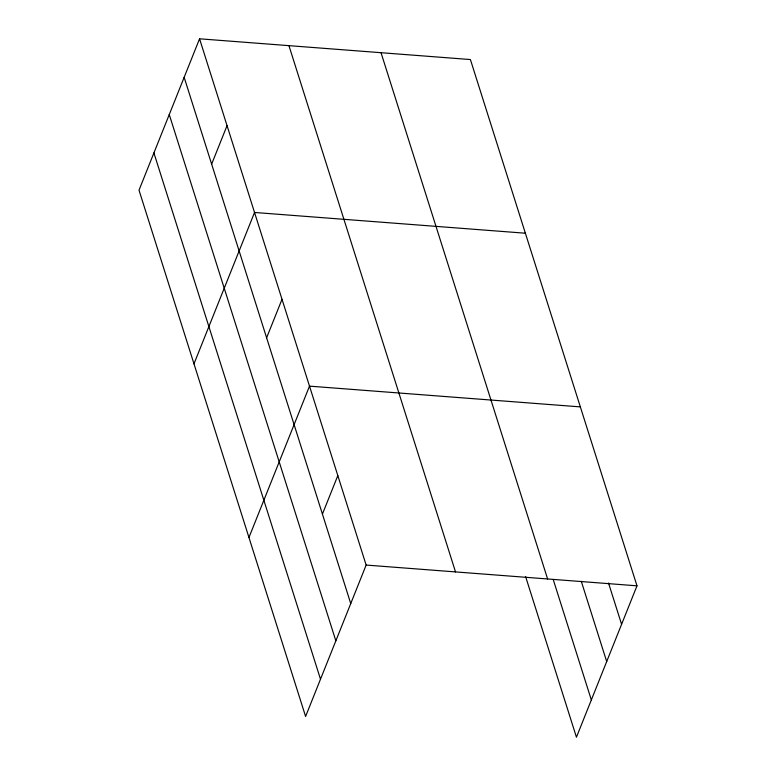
<?xml version="1.0" encoding="UTF-8"?>
<svg xmlns="http://www.w3.org/2000/svg" width="776" height="776" viewBox="0 0 776 776"><rect width="100%" height="100%" fill="white"/><g stroke="black" fill="none" stroke-linecap="round" stroke-linejoin="round"><path stroke-width="1.16" d="M199.558 38.8L139.011 190.178L305.599 716.452L366.146 565.064L199.558 38.8L470.401 59.548L636.989 585.822L576.442 737.2L525.614 576.616M211.644 164.134L227.038 125.634M193.981 363.847L254.528 212.469L525.381 233.217M266.614 337.803L282.018 299.303M248.95 537.516L309.498 386.138L580.351 406.886M322.428 514.1L337.822 475.601M366.146 565.064L636.989 585.822M608.52 583.028L621.595 624.321M581.282 581.282L606.696 661.569M553.22 579.517L591.341 699.952M381.026 52.7L547.613 578.974M288.934 45.648L455.522 571.912M184.154 77.299L350.742 603.563M169.255 114.547L335.843 640.821M153.91 152.93L320.498 679.194"/></g></svg>
